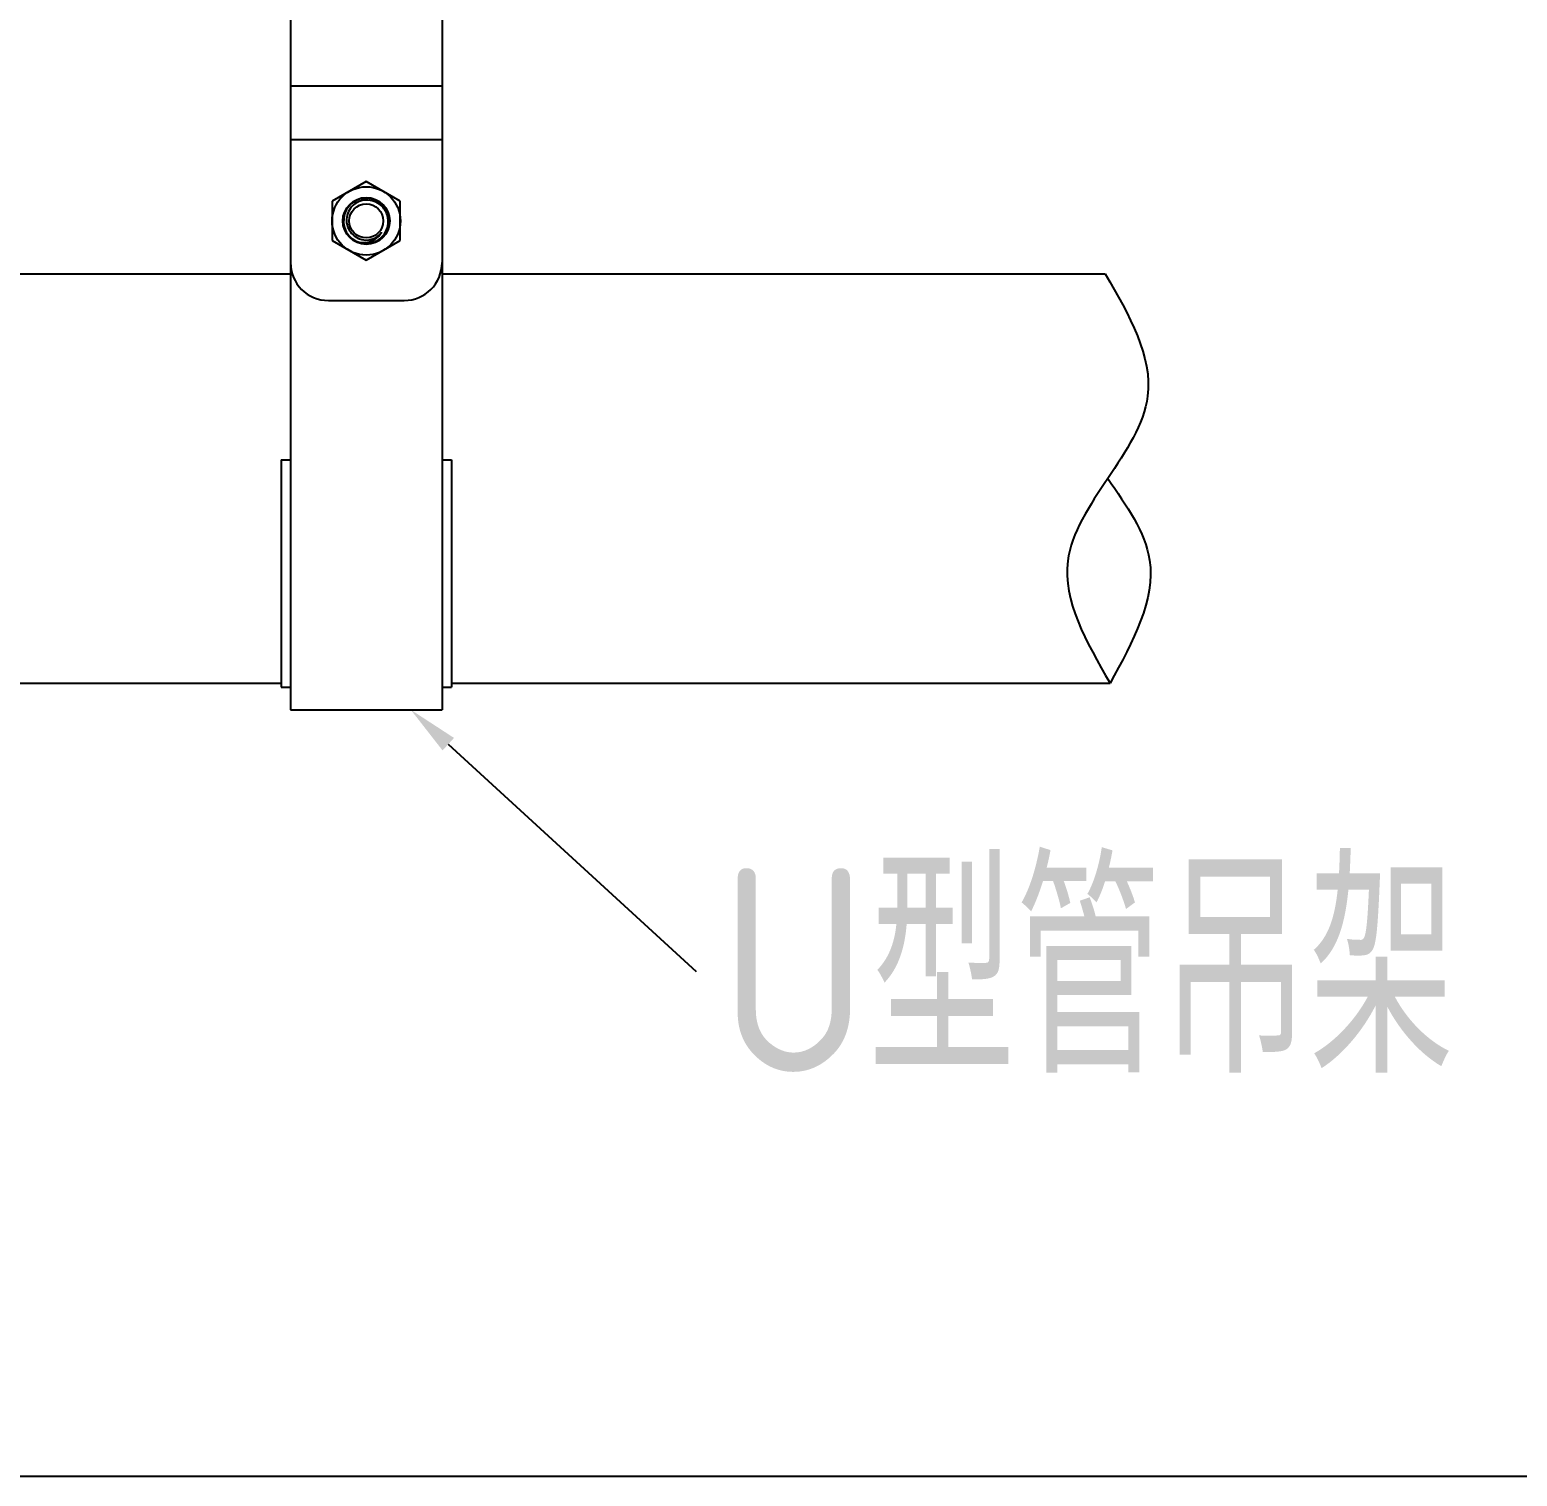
# Model space of a CAD drawing. Extents: x -427546 to -314919, y 698702 to 968782.
# Drawn here: x -406910 to -403988, y 907156 to 909997 of the extents above; entities that cross this region are included whole.
import ezdxf

# ---------------------------------------------------------------- set-up
doc = ezdxf.new("R2010")
doc.units = 0
doc.header["$LTSCALE"] = 1000
doc.header["$MEASUREMENT"] = 0
doc.linetypes.add('CONTINOUS', pattern=[0])
doc.layers.get('0').update_dxf_attribs({"linetype": 'CONTINUOUS'})
doc.layers.add('H-喷淋图块', color=153, linetype='CONTINOUS')
doc.styles.get("Standard").update_dxf_attribs({"font": 'GBENOR', "bigfont": 'GBCBIG'})

msp = doc.modelspace()

# ---------------------------------------------------------------- linework, layer by layer
at = {"linetype": 'CONTINUOUS'}
for p, q in [((-406398, 910097.6), (-406398, 908661.4)), ((-406100.4, 910097.6), (-406100.4, 908661.4)), ((-406398, 909886.6), (-406100.4, 909886.6)), ((-406398, 909781.3), (-406100.4, 909781.3)), ((-406249.2, 909698.7), (-406316.2, 909660)), ((-406182.3, 909660), (-406249.2, 909698.7)), ((-406316.2, 909660), (-406316.2, 909582.7)), ((-406216.3, 909653), (-406216.3, 909653)), ((-406182.3, 909582.7), (-406182.3, 909660)), ((-406206.5, 909606.6), (-406206.5, 909606.5)), ((-406203.6, 909620.5), (-406203.6, 909620.5)), ((-406203.6, 909620.5), (-406203.6, 909620.5)), ((-406316.2, 909582.7), (-406249.2, 909544)), ((-406249.2, 909544), (-406182.3, 909582.7)), ((-406993.4, 909517.2), (-406398, 909517.2)), ((-406100.4, 909517.2), (-404797.4, 909517.2)), ((-406323.6, 909465.1), (-406174.8, 909465.1)), ((-406416.6, 909152.5), (-406398, 909152.5)), ((-406416.6, 909152.5), (-406416.6, 908706)), ((-406100.4, 909152.5), (-406081.8, 909152.5)), ((-406081.8, 909152.5), (-406081.8, 908706)), ((-406993.4, 908713.5), (-406416.6, 908713.5)), ((-406416.6, 908706), (-406398, 908706)), ((-406100.4, 908706), (-406081.8, 908706)), ((-406081.8, 908713.5), (-404788.1, 908713.5)), ((-406398, 908661.4), (-406100.4, 908661.4))]:
    msp.add_line(p, q, dxfattribs=at)
msp.add_lwpolyline([(-406088, 908593.8), (-405601.3, 908147.7)])
for radius in [67, 46, 33.5]:
    msp.add_circle((-406249.2, 909621.3), radius, dxfattribs=at)
for centre, radius, start, end in [((-406249.2, 909621.3), 44.6, 289.2516, 285.8624), ((-406252.1, 909625.3), 45.3, 37.5746, 37.804), ((-406249.2, 909621.3), 45.7, 358.9347, 43.9347), ((-406249.1, 909621.5), 45.5, 43.5298, 43.8601), ((-406251.9, 909625.5), 45, 23.7868, 37.58), ((-406249.2, 909621.4), 45.6, 42.2619, 43.5296), ((-406249.1, 909621.5), 37.8, 225.5961, 226.2446), ((-406249.2, 909621.3), 37.6, 234.1217, 323.4602), ((-406252.2, 909617.5), 38, 316.6606, 330.8247), ((-406249.3, 909621.4), 37.7, 312.0918, 313.8775), ((-406249.4, 909621.5), 37.8, 313.8772, 315.0442), ((-406249.3, 909621.5), 37.8, 315.0437, 319.2498), ((-406249.2, 909621.4), 37.6, 319.2512, 320.8333), ((-406249.1, 909621.3), 37.5, 320.8338, 321.0993), ((-406249.1, 909621.3), 37.5, 321.0993, 321.4855), ((-406249.1, 909621.2), 37.4, 321.4854, 322.2771), ((-406249, 909621.2), 37.3, 322.2769, 323.4597), ((-406248.5, 909622.4), 44.9, 312.1086, 339.2138), ((-406248.7, 909622.6), 45.2, 339.2792, 339.7106), ((-406249.2, 909622.7), 45.6, 339.7627, 355.681), ((-406249.1, 909621.3), 45.5, 358.4793, 358.884), ((-406249, 909622.7), 45.5, 356.9021, 357.2428), ((-406249.1, 909622.7), 45.5, 355.7063, 356.9019), ((-406249.2, 909621.3), 45.6, 356.8796, 358.4789), ((-406249.1, 909621.5), 37.8, 226.2446, 228.0002), ((-406250.1, 909622.3), 37.9, 228.6612, 231.1139), ((-406249.1, 909621.4), 37.7, 227.9995, 230.7843), ((-406250.2, 909622.2), 37.8, 231.1145, 231.9132), ((-406250.2, 909622.2), 37.7, 231.9133, 232.2395), ((-406250.2, 909622.1), 37.7, 232.2392, 233.5406), ((-406249.3, 909621.3), 37.5, 230.7847, 232.8059), ((-406250.3, 909622.1), 37.5, 233.5408, 234.432), ((-406250.4, 909622), 37.4, 234.4319, 235.3008), ((-406249.4, 909621.1), 37.3, 232.8069, 233.4634), ((-406250.4, 909621.9), 37.3, 235.3009, 236.124), ((-406249.4, 909621.1), 37.2, 233.4634, 234.1215), ((-406250.4, 909620.8), 44.4, 287.5508, 290.9671), ((-406252.5, 909617.8), 38.5, 313.9118, 316.6738), ((-406323.6, 909539.5), 74.4, 180, 270), ((-406174.8, 909539.5), 74.4, 270, 0)]:
    msp.add_arc(centre, radius, start, end, dxfattribs=at)
for points, knots in [([(-406249.2, 909662.2), (-406254.5, 909662.1), (-406265.1, 909659.6), (-406273.9, 909653.3), (-406277.5, 909649.5)], [0, 0, 0, 0, 0.500062, 1, 1, 1, 1]), ([(-406220.1, 909651.5), (-406224, 909655), (-406233.2, 909660.7), (-406243.9, 909662.4), (-406249.2, 909662.2)], [0, 0, 0, 0, 0.500002, 1, 1, 1, 1]), ([(-406277.5, 909649.5), (-406281, 909645.7), (-406286.6, 909636.7), (-406289.1, 909621.1), (-406285.3, 909605.8), (-406279, 909597.3), (-406275.1, 909593.9)], [0, 0, 0, 0, 0.250059, 0.500072, 0.750044, 1, 1, 1, 1]), ([(-406234.5, 909579.3), (-406227.7, 909581.9), (-406215.2, 909590.6), (-406205.3, 909611), (-406206.4, 909633.7), (-406214.7, 909646.6), (-406220.1, 909651.5)], [0, 0, 0, 0, 0.250144, 0.500177, 0.750123, 1, 1, 1, 1]), ([(-406271, 909582.3), (-406265.9, 909580.2), (-406254.9, 909577.8), (-406243.8, 909579.8), (-406238.7, 909581.9)], [0, 0, 0, 0, 0.500292, 1, 1, 1, 1]), ([(-404792.7, 909115.3), (-404755.8, 909062.8), (-404666.8, 908936.1), (-404743.3, 908795.7), (-404788.1, 908713.5)], [597.636888, 597.636888, 597.636888, 597.636888, 845.186192, 1195.273775, 1195.273775, 1195.273775, 1195.273775])]:
    msp.add_open_spline(points, degree=3, knots=knots, dxfattribs=at)
msp.add_open_spline([(-406238.7, 909581.9), (-406234, 909583.7), (-406229.5, 909586.6), (-406225.9, 909590.1)], degree=3, dxfattribs=at)
msp.add_spline([(-404797.4, 909517.2), (-404714.2, 909277), (-404871.2, 908953.7), (-404788.1, 908713.5)], degree=3, dxfattribs=at)
msp.add_solid([(-406099.3, 908581.5), (-406161.7, 908661.4), (-406076.8, 908606.1)])
at = {"layer": 'H-喷淋图块', "color": 134, "ltscale": 0.5}
msp.add_lwpolyline([(-421325.5, 907156.3), (-399345.5, 907156.3)], dxfattribs=at)

# ---------------------------------------------------------------- texts
msp.add_text('U型管吊架', height=400, rotation=360).set_placement((-405556.1, 907949))

doc.saveas('drawing.dxf')
